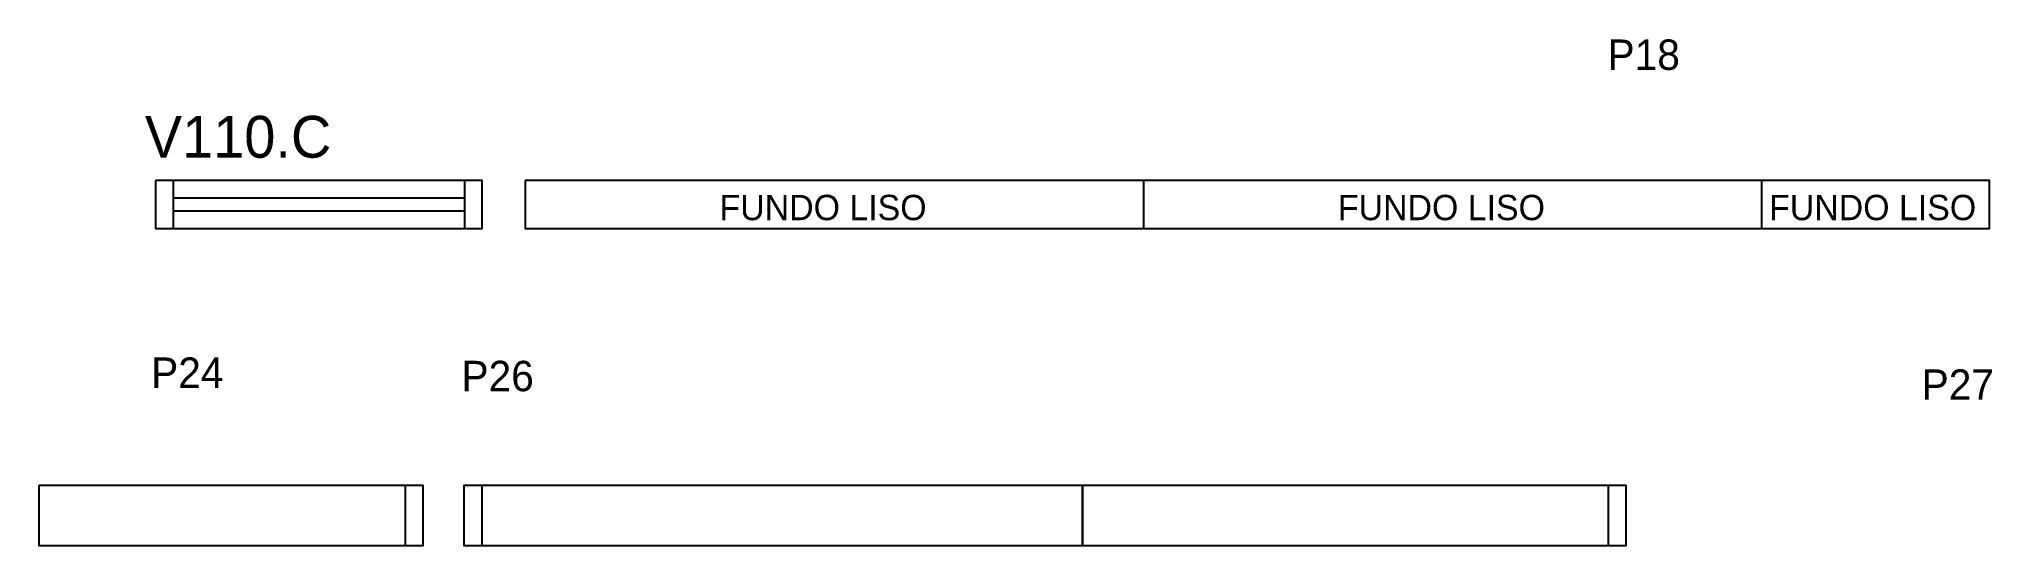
# Model space of a CAD drawing. Header units: metres. Extents: x 2231 to 3002, y 17195 to 17395.
import ezdxf

# ---------------------------------------------------------------- set-up
doc = ezdxf.new("R2010")
doc.units = ezdxf.units.M
for name, color, linetype in [('5', 7, 'Continuous'), ('NOMENCLATURA', 7, 'Continuous'), ('Painéis', 7, 'Continuous'), ('SARR_2.2x7', 7, 'Continuous')]:
    doc.layers.add(name, color=color, linetype=linetype)

msp = doc.modelspace()

# ---------------------------------------------------------------- linework, layer by layer
at = {"layer": 'Painéis', "color": 7, "lineweight": 25}
for p, q in [((2666.87, 17338.84), (2666.87, 17319.84)), ((2910.87, 17338.84), (2910.87, 17319.84))]:
    msp.add_line(p, q, dxfattribs=at)
for points in [[(2276.93, 17338.84), (2276.93, 17319.84), (2405.93, 17319.84), (2405.93, 17338.84), (2276.93, 17338.84)], [(2422.87, 17338.84), (2422.87, 17319.84), (3000.87, 17319.84), (3000.87, 17338.84), (2422.87, 17338.84)]]:
    msp.add_lwpolyline(points, dxfattribs=at)
for points in [[(2230.99, 17218.53), (2382.49, 17218.53), (2382.49, 17194.53), (2230.99, 17194.53)], [(2642.8, 17194.53), (2398.8, 17194.53), (2398.8, 17218.53), (2642.8, 17218.53)], [(2642.8, 17218.53), (2857.3, 17218.53), (2857.3, 17194.53), (2642.8, 17194.53)]]:
    msp.add_lwpolyline(points, close=True, dxfattribs=at)
at = {"layer": 'SARR_2.2x7', "color": 7, "lineweight": 25}
for p, q in [((2283.93, 17338.84), (2283.93, 17319.84)), ((2398.93, 17338.84), (2398.93, 17319.84)), ((2398.93, 17331.84), (2283.93, 17331.84)), ((2283.93, 17326.84), (2398.93, 17326.84)), ((2375.49, 17218.53), (2375.49, 17194.53)), ((2405.8, 17218.53), (2405.8, 17194.53)), ((2850.3, 17218.53), (2850.3, 17194.53))]:
    msp.add_line(p, q, dxfattribs=at)

# ---------------------------------------------------------------- texts
at = {"layer": '5', "color": 7, "lineweight": 25}
for s, p in [('P18', (2850.06, 17382.48)), ('P24', (2275.21, 17256.95)), ('P26', (2397.71, 17255.62)), ('P27', (2974.03, 17252.24))]:
    msp.add_text(s, height=12, dxfattribs=at).set_placement(p)
at = {"layer": 'NOMENCLATURA', "color": 7, "lineweight": 25}
for s, height, p in [('V110.C', 16.5, (2272.74, 17347.82)), ('FUNDO LISO', 10, (2499.57, 17323.15)), ('FUNDO LISO', 10, (2743.63, 17323.15)), ('FUNDO LISO', 10, (2913.83, 17323.15))]:
    msp.add_text(s, height=height, dxfattribs=at).set_placement(p)

doc.saveas('drawing.dxf')
